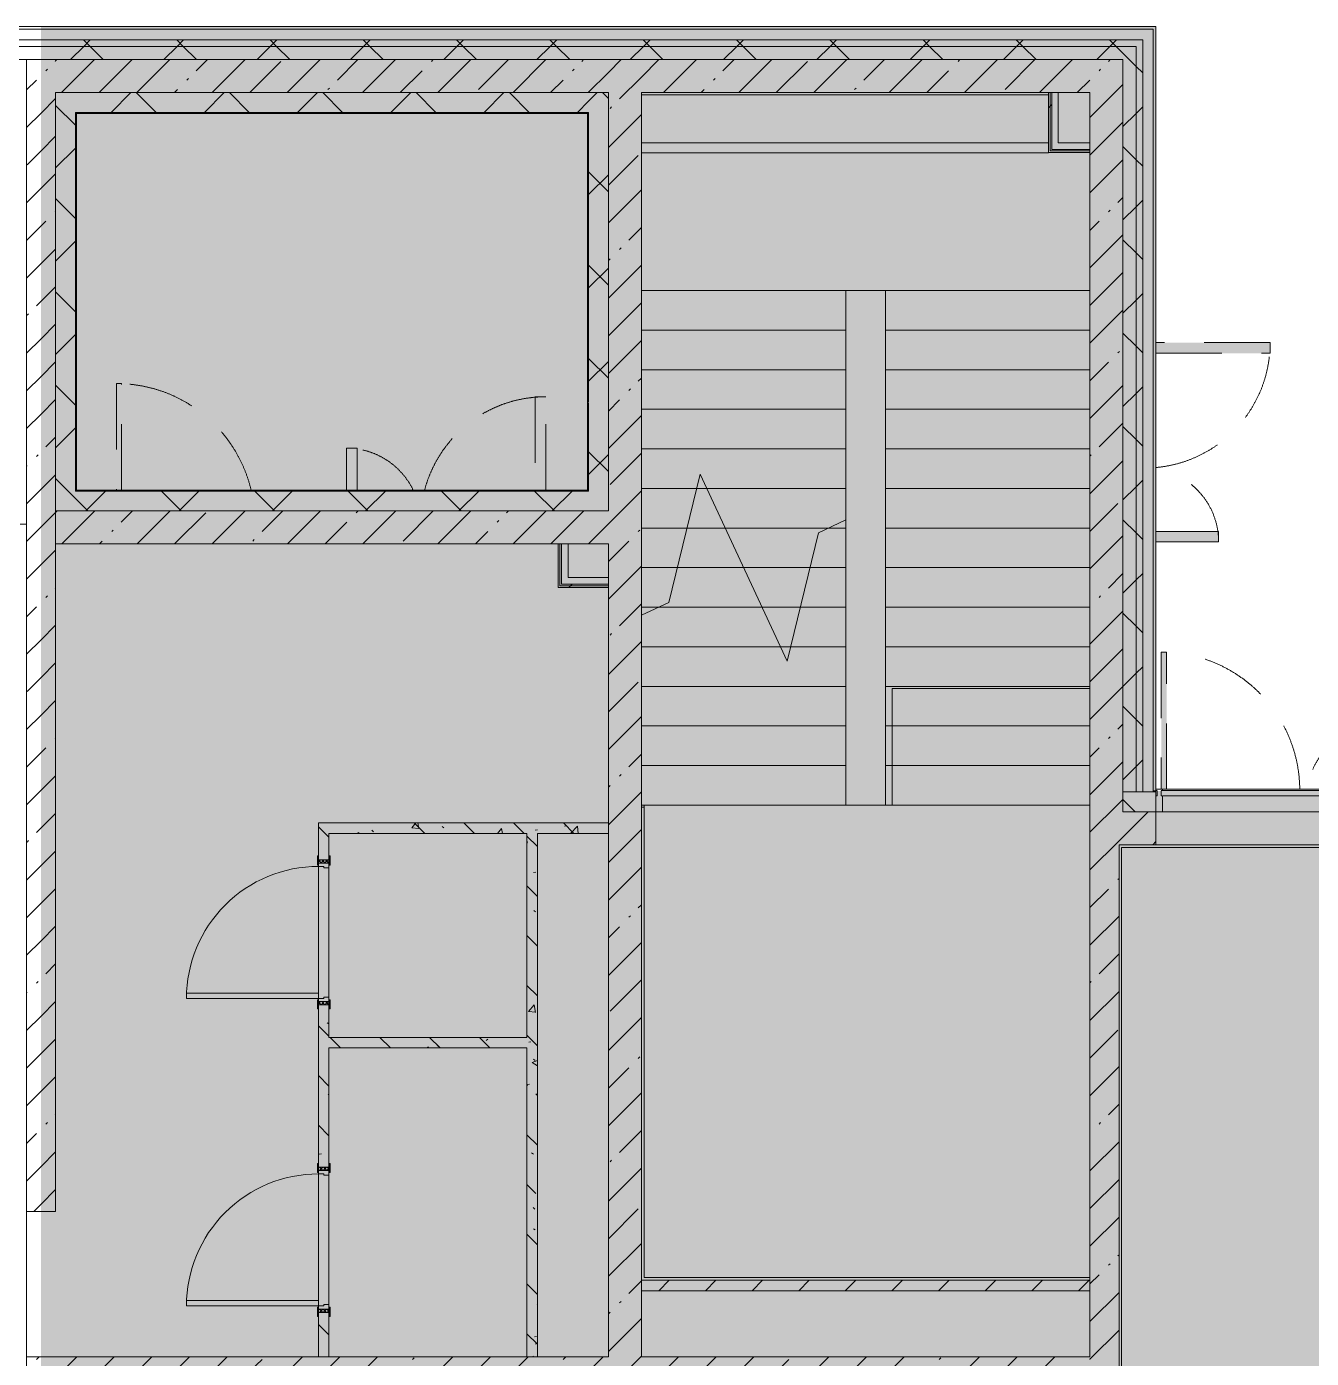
# Model space of a CAD drawing. Header units: millimetres. Extents: x -6228 to 200708, y -8553 to 29014.
# Drawn here: x 84750 to 94488, y 17257 to 27350 of the extents above; entities that cross this region are included whole.
import ezdxf

# ---------------------------------------------------------------- set-up
doc = ezdxf.new("R2010")
doc.units = ezdxf.units.MM
doc.linetypes.add('200_ШТРИХ__ш1_п0_6_', pattern=[800, 500, -300])
doc.layers.add('A-DETL-GENF-1', color=7, linetype='Continuous', lineweight=9, true_color=0xc0c0c0, transparency=0.4)
for name, color, linetype, lineweight in [('A-DETL-MBND-1', 7, '200_ШТРИХ__ш1_п0_6_', 9), ('A-GLAZ', 7, 'Continuous', 5), ('A-GLAZ-CWMG', 7, 'Continuous', 5), ('A-WALL', 7, 'Continuous', 5), ('I-WALL', 7, 'Continuous', 5)]:
    doc.layers.add(name, color=color, linetype=linetype, lineweight=lineweight)
for name, color, linetype, lineweight, true_color in [('A-DOOR-1', 7, 'Continuous', 5, 0xb7b7b7), ('A-DOOR-2', 7, 'Continuous', 5, 0xe2e2e2), ('A-DOOR-3', 7, 'Continuous', 5, 0xaaaaaa), ('A-DOOR-FRAM-1', 7, 'Continuous', 5, 0xe2e2e2), ('A-DOOR-FRAM-2', 7, 'Continuous', 5, 0xb7b7b7), ('A-DOOR-FRAM-3', 7, 'Continuous', 5, 0xaaaaaa), ('A-FLOR-1', 7, 'Continuous', 5, 0xaaaaaa), ('A-FLOR-2', 7, 'Continuous', 5, 0xb7b7b7), ('A-GLAZ-1', 7, 'Continuous', 5, 0x737373), ('A-GLAZ-CWMG-2', 7, 'Continuous', 5, 0x737373), ('A-WALL-1', 7, 'Continuous', 5, 0x737373), ('A-WALL-2', 7, 'Continuous', 9, 0x737373), ('I-WALL-1', 7, 'Continuous', 5, 0xe7e7e7), ('I-WALL-2', 7, 'Continuous', 5, 0x737373), ('I-WALL-3', 7, 'Continuous', 5, 0x787878), ('S-STRS-1', 7, 'Continuous', 5, 0x737373), ('S-STRS-MBND-1', 7, 'Continuous', 5, 0x737373)]:
    doc.layers.add(name, color=color, linetype=linetype, lineweight=lineweight, true_color=true_color)
pattern_1 = [(45, (0, 0), (-353.5534, 353.5534), []), (135, (0, 0), (-353.5534, -353.5534), [])]
pattern_2 = [(45, (0, 0), (-285.1231, 285.1231), []), (45, (285.12, 0), (-285.1231, 285.1231), [504.031, -100.806, 16.764, -84.042])]
pattern_3 = [(135, (0, 0), (-377.1708, -377.1708), [533.4, -88.9, 17.78, -88.9]), (135, (0, 376.94), (-377.1708, -377.1708), []), (50, (0, 0), (637.6445, -55.7866), [66.675, -733.425]), (355, (0, 0), (-123.3494, 668.699), [53.34, -586.74]), (100.451, (53.14, -4.65), (514.299, 612.908), [56.665, -623.315]), (46.184, (0, 177.8), (948.7764, -147.15), [100.012, -1100.137]), (96.636, (79.1, 165.5), (830.909, 865.997), [84.998, -934.973]), (351.184, (0, 177.8), (830.918, 865.988), [80.01, -880.11]), (21, (88.9, 133.35), (530.6506, -357.9283), [66.675, -733.425]), (326, (88.9, 133.35), (216.308, 644.6585), [53.34, -586.74]), (71.451, (133.1, 103.5), (746.9596, 286.7243), [56.665, -623.315]), (37.5, (0, 0), (10.81053, 295.9426), [16.764, -562.864, 16.764, -578.866, -588.962]), (37.5, (0, 0), (10.81053, 295.9426), [-1175.258, 16.764, -572.198]), (7.5, (0, 0), (233.8692, 350.6318), [16.764, -322.834, 16.764, -549.529, -224.472]), (7.5, (0, 0), (233.8692, 350.6318), [-905.891, 16.764, -207.708]), (327.5, (-198.25, 0), (474.5678, -20.0513), [16.764, -205.486, 16.764, -676.656, -920.115]), (327.5, (-198.25, 0), (474.5678, -20.0513), [-915.67, 16.764, -903.351]), (317.5, (-287.15, 0), (518.4522, 88.9934), [16.764, -272.161, 16.764, -443.738, -653.415]), (317.5, (-287.15, 0), (518.4522, 88.9934), [-749.427, 16.764, -636.651])]
pattern_4 = [(45, (0, 0), (-530.33, 530.33), []), (135, (0, 0), (-530.33, -530.33), [])]

# ---------------------------------------------------------------- blocks, each defined once
blk = doc.blocks.new('110_Дверь_СКБ_2Ст_Внутренняя - ДН-7д_л__ ДОО_Дв_1450x2100h_Загрузочная_ Помещение холодильных камер-21737406-2_1_3_птичка копия 1')
at = {"layer": 'A-DETL-MBND-1'}
for points in [[(767.5, 283), (767.5, 990), (687.5, 990), (687.5, 283)], [(-662.5, 283), (-662.5, 600), (-742.5, 600), (-742.5, 283)]]:
    blk.add_hatch(color=256, dxfattribs=at).paths.add_polyline_path(points)
for p, q in [((767.5, 990), (687.5, 990)), ((687.5, 990), (687.5, 283)), ((767.5, 283), (767.5, 990)), ((-742.5, 600), (-742.5, 283)), ((-662.5, 600), (-742.5, 600)), ((-662.5, 283), (-662.5, 600))]:
    blk.add_line(p, q, dxfattribs=at)
for centre, radius, start, end in [((767.5, 40), 950, 90, 165), ((-742.5, 40), 560, 26.05405, 90)]:
    blk.add_arc(centre, radius, start, end, dxfattribs=at)
blk = doc.blocks.new('110_Дверь_СКБ_1Ст_Внутренняя1 - ДН-6д_ ДОО_Дв_1150x2100-24253098-2_1_3_птичка копия 1')
at = {"layer": 'A-DETL-MBND-1'}
blk.add_hatch(color=256, dxfattribs=at).paths.add_polyline_path([(-472.5, 283), (-472.5, 1090), (-512.5, 1090), (-512.5, 283)])
for p, q in [((-512.5, 1090), (-512.5, 283)), ((-472.5, 1090), (-512.5, 1090)), ((-472.5, 283), (-472.5, 1090))]:
    blk.add_line(p, q, dxfattribs=at)
blk.add_arc((-512.5, 40), 1050, 13.41257, 90, dxfattribs=at)
blk = doc.blocks.new('110_Дверь_СКБ_2Ст_Внутренняя - ДН-4д_ ДОО_Дв_1450x2100h_Лестничная клетка-23615437-2_1_3_птичка копия 1')
at = {"layer": 'A-DETL-MBND-1'}
for points in [[(-662.5, 125), (-662.5, 990), (-742.5, 990), (-742.5, 125)], [(767.5, 600), (687.5, 600), (687.5, 125), (767.5, 125)]]:
    blk.add_hatch(color=256, dxfattribs=at).paths.add_polyline_path(points)
for p, q in [((-742.5, 990), (-742.5, 125)), ((-662.5, 990), (-742.5, 990)), ((-662.5, 125), (-662.5, 990)), ((767.5, 600), (687.5, 600)), ((687.5, 600), (687.5, 125)), ((767.5, 125), (767.5, 600))]:
    blk.add_line(p, q, dxfattribs=at)
for centre, radius, start, end in [((-742.5, 40), 950, 5.1855, 90), ((767.5, 40), 560, 90, 171.07571)]:
    blk.add_arc(centre, radius, start, end, dxfattribs=at)
blk = doc.blocks.new('110_Дверь_СКБ_1Ст_Внутренняя1 - Д-3 _п_ 1100x2100h_много всего-32422909-2_1_3_птичка копия 1')
at = {"layer": 'A-DOOR-2'}
h = blk.add_hatch(color=256, dxfattribs=at)
h.paths.add_polyline_path([(-512.5, 40), (-512.5, -40), (-477.5, -40), (-477.5, 0), (-487.5, 0), (-487.5, 40), (-497.5, 40)])
h.paths.add_polyline_path([(502.5, 0), (502.5, -40), (537.5, -40), (537.5, 40), (512.5, 40), (512.5, 0)])
at = {"layer": 'A-DOOR-3'}
h = blk.add_hatch(dxfattribs=at)
h.set_pattern_fill('FP_60', color=256, style=0, pattern_type=2)
h.set_pattern_definition([(135, (1751.41, 104.685), (-14.14214, -14.14214), []), (225, (1751.41, 104.685), (14.14214, -14.14214), [])])
h.paths.add_polyline_path([(537.5, -40), (562.5, -40), (562.5, 40), (537.5, 40)])
at = {"layer": 'A-DOOR-FRAM-1'}
for points in [[(-487.5, 1040), (-487.5, 40), (-447.5, 40), (-447.5, 1040)], [(-567.5, 40), (-497.5, 40), (-497.5, 48), (-567.5, 48)], [(522.5, 40), (592.5, 40), (592.5, 48), (522.5, 48)], [(-567.5, -48), (-497.5, -48), (-497.5, -40), (-567.5, -40)], [(522.5, -48), (592.5, -48), (592.5, -40), (522.5, -40)]]:
    blk.add_hatch(color=256, dxfattribs=at).paths.add_polyline_path(points)
at = {"layer": 'A-DOOR-FRAM-3'}
h = blk.add_hatch(dxfattribs=at)
h.set_pattern_fill('FP_61', color=256, style=0, pattern_type=2)
h.set_pattern_definition([(45, (-371.384, 104.685), (-14.1421, 14.1421), []), (135, (-371.384, 104.685), (-14.1421, -14.1421), [])])
h.paths.add_polyline_path([(-537.5, -40), (-512.5, -40), (-512.5, 40), (-537.5, 40)])
at = {"layer": 'A-DOOR-1'}
for p, q in [((-487.5, 1040), (-487.5, 40)), ((-447.5, 1040), (-487.5, 1040)), ((-447.5, 40), (-447.5, 1040)), ((-487.5, 40), (-447.5, 40))]:
    blk.add_line(p, q, dxfattribs=at)
blk.add_arc((-487.5, 40), 1000, 360, 90, dxfattribs=at)
at = {"layer": 'A-DOOR-FRAM-2'}
for p, q in [((-497.5, 48), (-567.5, 48)), ((-567.5, 48), (-567.5, 40)), ((-567.5, 40), (-497.5, 40)), ((-512.5, 40), (-537.5, 40)), ((-537.5, 40), (-537.5, -40)), ((-487.5, 40), (-512.5, 40)), ((-512.5, 40), (-512.5, -40)), ((-512.5, -40), (-512.5, 40)), ((-497.5, 40), (-512.5, 40)), ((-512.5, 40), (-512.5, 39)), ((-512.5, 39), (-497.5, 39)), ((-497.5, 40), (-497.5, 48)), ((-497.5, 39), (-497.5, 40)), ((-487.5, 0), (-487.5, 40)), ((-477.5, 0), (-487.5, 0)), ((-477.5, -40), (-477.5, 0)), ((512.5, 0), (502.5, 0)), ((502.5, 0), (502.5, -40)), ((512.5, 40), (512.5, 0)), ((537.5, 40), (512.5, 40)), ((592.5, 48), (522.5, 48)), ((522.5, 48), (522.5, 40)), ((537.5, 40), (522.5, 40)), ((522.5, 40), (522.5, 39)), ((522.5, 40), (592.5, 40)), ((522.5, 39), (537.5, 39)), ((537.5, -40), (537.5, 40)), ((562.5, 40), (537.5, 40)), ((537.5, 40), (537.5, -40)), ((537.5, 39), (537.5, 40)), ((562.5, -40), (562.5, 40)), ((592.5, 40), (592.5, 48)), ((-497.5, -40), (-567.5, -40)), ((-567.5, -40), (-567.5, -48)), ((-567.5, -48), (-497.5, -48)), ((-537.5, -40), (-512.5, -40)), ((-497.5, -39), (-512.5, -39)), ((-512.5, -39), (-512.5, -40)), ((-512.5, -40), (-477.5, -40)), ((-512.5, -40), (-497.5, -40)), ((-497.5, -40), (-497.5, -39)), ((-497.5, -48), (-497.5, -40)), ((502.5, -40), (537.5, -40)), ((537.5, -39), (522.5, -39)), ((522.5, -39), (522.5, -40)), ((522.5, -40), (537.5, -40)), ((592.5, -40), (522.5, -40)), ((522.5, -40), (522.5, -48)), ((522.5, -48), (592.5, -48)), ((537.5, -40), (537.5, -39)), ((537.5, -40), (562.5, -40)), ((592.5, -48), (592.5, -40))]:
    blk.add_line(p, q, dxfattribs=at)
blk = doc.blocks.new('DRS_ДПУ_распашная__2Ст_Прямоугольная1 - ВН-4_ Нр_ДО_1500х2200 глухая-26741401-2_1_3_птичка копия 1')
at = {"layer": 'A-DETL-MBND-1'}
h = blk.add_hatch(color=256, dxfattribs=at)
h.paths.add_polyline_path([(-760, 10), (-730, 10), (-730, 1050), (-770, 1050), (-770, 10)])
h.paths.add_polyline_path([(-760, 0), (-760, 10), (-770, 0)])
h = blk.add_hatch(color=256, dxfattribs=at)
h.paths.add_polyline_path([(760, 0), (770, 0), (760, 10)])
h.paths.add_polyline_path([(730, 10), (770, 10), (770, 423), (730, 423), (730, 40)])
for p, q in [((-770, 1050), (-770, 10)), ((-730, 1050), (-770, 1050)), ((-730, 10), (-730, 1050)), ((770, 423), (730, 423)), ((730, 423), (730, 10)), ((770, 10), (770, 423))]:
    blk.add_line(p, q, dxfattribs=at)
for centre, radius, start, end in [((-770, 0), 1050, 0.552, 90), ((770, 0), 423, 90, 178.6103)]:
    blk.add_arc(centre, radius, start, end, dxfattribs=at)
blk = doc.blocks.new('Прямоугольный импост - Импост структурный с накладкой - 170мм-23713232-2_1_3_птичка копия 1')
at = {"layer": 'A-DETL-MBND-1'}
blk.add_line((0, 0), (-10, 0), dxfattribs=at)
blk = doc.blocks.new('Прямоугольный импост - Импост структурный с накладкой - 170мм-22874499-2_1_3_птичка копия 1')
at = {"layer": 'A-GLAZ-CWMG'}
for p, q in [((-40, 0), (-50, 0)), ((-50, 0), (-50, -10)), ((0, 0), (-10, 0)), ((0, -10), (0, 0)), ((-50, -10), (0, -10))]:
    blk.add_line(p, q, dxfattribs=at)
at = {"layer": 'A-GLAZ-CWMG-2'}
for p, q in [((0, 160), (-50, 160)), ((-50, 160), (-50, 40)), ((0, 40), (0, 160)), ((-50, 40), (-40, 40)), ((-40, 40), (-40, 2)), ((-10, 2), (-10, 40)), ((-10, 40), (0, 40))]:
    blk.add_line(p, q, dxfattribs=at)
blk = doc.blocks.new('PNS_Панель прямоугольная1 - Нр_Стекло - 40мм-22959730-2_1_3_птичка копия 1')
at = {"layer": 'A-GLAZ'}
for p, q in [((-770, 0), (770, 0)), ((770, 0), (-770, 0))]:
    blk.add_line(p, q, dxfattribs=at)
at = {"layer": 'A-GLAZ-1'}
blk.add_line((-756, -40), (760, -40), dxfattribs=at)
blk = doc.blocks.new('Прямоугольный импост - Импост структурный с накладкой - 170мм-22855553-2_1_3_птичка копия 1')
at = {"layer": 'A-GLAZ-CWMG'}
for p, q in [((93360, 21560), (93360, 21570)), ((93360, 21570), (94880, 21570)), ((94880, 21570), (94880, 21560))]:
    blk.add_line(p, q, dxfattribs=at)
at = {"layer": 'A-GLAZ-CWMG-2'}
blk.add_line((93360, 21400), (94880, 21400), dxfattribs=at)
blk = doc.blocks.new('Зашивка приборов отопления33 - Зашивка приборов отопления-33324347-2_1_3_птичка копия 1')
at = {"layer": 'A-WALL-1'}
for p, q in [((124366, 19499), (121281, 19499)), ((121281, 19136), (124366, 19136)), ((124366, 19136), (121281, 19136)), ((121281, 19061), (124366, 19061))]:
    blk.add_line(p, q, dxfattribs=at)

msp = doc.modelspace()

# ---------------------------------------------------------------- hatches: boundary and pattern name
at = {"layer": 'A-DETL-GENF-1'}
msp.add_hatch(color=256, dxfattribs=at).paths.add_polyline_path([(119627.9, -258), (125238, -258), (125238, 21558), (93308, 21558), (93308, 27348), (84860, 27348), (84860, 5750), (89202, 5750), (89202, -258), (119192.5, -258)])
at = {"layer": 'A-WALL'}
h = msp.add_hatch(dxfattribs=at)
h.set_pattern_fill('FP_20', color=256, style=0, pattern_type=2)
h.set_pattern_definition(pattern_1)
h.paths.add_polyline_path([(76340, 27200), (77850, 27200), (77850, 27250), (76340, 27250)])
h.paths.add_polyline_path([(84860, 27200), (84860, 27250), (80350, 27250), (80350, 27200), (84799.1, 27200)])
h.paths.add_polyline_path([(67960, 27200), (67960, 27250), (66160, 27250), (66160, 27200), (67384.6, 27200)])
h.paths.add_polyline_path([(65260, 27200), (65260, 27250), (64180, 27250), (64180, 27200), (64955.2, 27200)])
h.paths.add_polyline_path([(68860, 27200), (74240, 27200), (74240, 27250), (68860, 27250)])
h.paths.add_polyline_path([(55009.9, 27200), (55009.9, 27250), (53860.2, 27250), (53860.2, 27200), (54323.8, 27200)])
h.paths.add_polyline_path([(49970.2, 27200), (50760.2, 27200), (50760.2, 27250), (49660.3, 27250), (49660.3, 27200)])
h.paths.add_polyline_path([(55909.9, 27200), (57160, 27200), (57160, 27250), (55909.9, 27250)])
h.paths.add_polyline_path([(61040, 27200), (61040, 27250), (59860, 27250), (59860, 27200), (60854.2, 27200)])
h.paths.add_polyline_path([(44407, 27200), (44407, 27250), (42010, 27250), (42010, 27200), (43875.2, 27200)])
h.paths.add_polyline_path([(47507, 27200), (48760.3, 27200), (48760.3, 27250), (47507, 27250)])
h = msp.add_hatch(dxfattribs=at)
h.set_pattern_fill('FP_20', color=256, style=0, pattern_type=2)
h.set_pattern_definition(pattern_1)
h.paths.add_polyline_path([(90894.1, 27200), (93160, 27200), (93160, 27250), (84860, 27250), (84860, 27200), (89152.7, 27200)])
h = msp.add_hatch(dxfattribs=at)
h.set_pattern_fill('FP_20', color=256, style=0, pattern_type=2)
h.set_pattern_definition(pattern_1)
h.paths.add_polyline_path([(93160, 21550), (93210, 21550), (93210, 27250), (93160, 27250), (93160, 21558)])
h = msp.add_hatch(dxfattribs=at)
h.set_pattern_fill('FP_20', color=256, style=0, pattern_type=2)
h.set_pattern_definition(pattern_1)
h.paths.add_polyline_path([(84860, 27100), (84860, 27200), (80350, 27200), (80350, 27100), (84799.1, 27100)])
h.paths.add_polyline_path([(65260, 27100), (65260, 27200), (64180, 27200), (64180, 27100), (64955.2, 27100)])
h.paths.add_polyline_path([(66513.9, 27100), (67960, 27100), (67960, 27200), (66160, 27200), (66160, 27100)])
h.paths.add_polyline_path([(77850, 27100), (77850, 27200), (76340, 27200), (76340, 27100), (77833.3, 27100)])
h.paths.add_polyline_path([(68860, 27100), (74240, 27100), (74240, 27200), (68860, 27200)])
h.paths.add_polyline_path([(56936, 27100), (57160, 27100), (57160, 27200), (55909.9, 27200), (55909.9, 27100), (56065.3, 27100)])
h.paths.add_polyline_path([(61040, 27100), (61040, 27200), (59860, 27200), (59860, 27100), (60854.2, 27100)])
h.paths.add_polyline_path([(53860.2, 27100), (55009.9, 27100), (55009.9, 27200), (53860.2, 27200)])
h.paths.add_polyline_path([(44407, 27100), (44407, 27200), (42060, 27200), (42060, 27100), (43875.2, 27100)])
h.paths.add_polyline_path([(48760.3, 27100), (48760.3, 27200), (47507, 27200), (47507, 27100), (48228.8, 27100)])
h.paths.add_polyline_path([(49660.3, 27100), (50760.2, 27100), (50760.2, 27200), (49660.3, 27200)])
h = msp.add_hatch(dxfattribs=at)
h.set_pattern_fill('FP_20', color=256, style=0, pattern_type=2)
h.set_pattern_definition(pattern_1)
h.paths.add_polyline_path([(93060, 27100), (93060, 27200), (84860, 27200), (84860, 27100), (92635.5, 27100)])
h = msp.add_hatch(dxfattribs=at)
h.set_pattern_fill('FP_20', color=256, style=0, pattern_type=2)
h.set_pattern_definition(pattern_1)
h.paths.add_polyline_path([(93060, 21550), (93160, 21550), (93160, 27200), (93060, 27200), (93060, 21558)])
h = msp.add_hatch(dxfattribs=at)
h.set_pattern_fill('FP_20', color=256, style=0, pattern_type=2)
h.set_pattern_definition(pattern_1)
h.paths.add_polyline_path([(84970, 23680), (85120, 23680), (85120, 26850), (84970, 26850), (84970, 23934.5)])
h = msp.add_hatch(dxfattribs=at)
h.set_pattern_fill('FP_20', color=256, style=0, pattern_type=2)
h.set_pattern_definition(pattern_1)
h.paths.add_polyline_path([(89010, 26700), (89010, 26850), (85120, 26850), (85123, 26700), (89007, 26700)])
h = msp.add_hatch(dxfattribs=at)
h.set_pattern_fill('FP_20', color=256, style=0, pattern_type=2)
h.set_pattern_definition(pattern_1)
h.paths.add_polyline_path([(89160, 23680), (89160, 26850), (89010, 26850), (89010, 23680), (89152.7, 23680)])
h = msp.add_hatch(dxfattribs=at)
h.set_pattern_fill('FP_20', color=256, style=0, pattern_type=2)
h.set_pattern_definition(pattern_1)
h.paths.add_polyline_path([(87411.2, 23680), (89010, 23680), (89007, 23830), (85120, 23830), (85120, 23680), (86540.5, 23680)])
h = msp.add_hatch(dxfattribs=at)
h.set_pattern_fill('FP_20', color=256, style=0, pattern_type=2)
h.set_pattern_definition(pattern_1)
h.paths.add_polyline_path([(125230, 21400), (125230, 21550), (120150.2, 21550), (120150.2, 21400), (125080, 21400)])
h.paths.add_polyline_path([(119250.2, 21400), (119250.2, 21550), (117900.4, 21550), (117900.4, 21400), (118757.2, 21400)])
h.paths.add_polyline_path([(106567.1, 21400), (106850.4, 21400), (106850.4, 21550), (105550.2, 21550), (105550.2, 21400), (106050, 21400)])
h.paths.add_polyline_path([(108308.5, 21400), (109050.4, 21400), (109050.4, 21550), (107750.4, 21550), (107750.4, 21400)])
h.paths.add_polyline_path([(109950.4, 21400), (111250, 21400), (111250, 21550), (109950.4, 21550)])
h.paths.add_polyline_path([(116145, 21400), (117000.4, 21400), (117000.4, 21550), (115600.4, 21550), (115600.4, 21400), (116100.4, 21400)])
h.paths.add_polyline_path([(113300.4, 21400), (113300.4, 21550), (112150, 21550), (112150, 21400)])
h.paths.add_polyline_path([(97859.9, 21400), (101150, 21400), (101150, 21550), (96610, 21550), (96610, 21400)])
h.paths.add_polyline_path([(93310, 21400), (93305.9, 21550), (93060, 21550), (93060, 21400), (93308, 21400)])
h.paths.add_polyline_path([(103084.2, 21400), (103250.2, 21400), (103250.2, 21550), (102050, 21550), (102050, 21400)])
at = {"layer": 'I-WALL'}
h = msp.add_hatch(dxfattribs=at)
h.set_pattern_fill('FP_28', color=256, style=0, pattern_type=2)
h.set_pattern_definition(pattern_2)
h.paths.add_polyline_path([(84799.1, 18370), (84860, 18370), (84860, 27100), (84750, 27100), (84750, 18370)])
h = msp.add_hatch(dxfattribs=at)
h.set_pattern_fill('FP_28', color=256, style=0, pattern_type=2)
h.set_pattern_definition(pattern_2)
h.paths.add_polyline_path([(84970, 18370), (84970, 27100), (84860, 27100), (84860, 18370)])
h = msp.add_hatch(dxfattribs=at)
h.set_pattern_fill('FP_28', color=256, style=0, pattern_type=2)
h.set_pattern_definition(pattern_2)
h.paths.add_polyline_path([(85669.8, 26850), (89160, 26850), (89160, 27100), (84970, 27100), (84970, 26850), (85586.6, 26850)])
h = msp.add_hatch(dxfattribs=at)
h.set_pattern_fill('FP_28', color=256, style=0, pattern_type=2)
h.set_pattern_definition(pattern_2)
h.paths.add_polyline_path([(89160, 17270), (89410, 17270), (89410, 27100), (89160, 27100), (89160, 18844.7)])
h = msp.add_hatch(dxfattribs=at)
h.set_pattern_fill('FP_28', color=256, style=0, pattern_type=2)
h.set_pattern_definition(pattern_2)
h.paths.add_polyline_path([(92810, 26850), (92810, 27100), (89410, 27100), (89410, 26850), (92635.5, 26850)])
h = msp.add_hatch(dxfattribs=at)
h.set_pattern_fill('FP_28', color=256, style=0, pattern_type=2)
h.set_pattern_definition(pattern_2)
h.paths.add_polyline_path([(93030, 21550), (93060, 21558), (93060, 27100), (92810, 27100), (92810, 21550)])
h.paths.add_polyline_path([(93060, 21400), (93060, 21550), (93030, 21550), (93030, 21400)])
h = msp.add_hatch(dxfattribs=at)
h.set_pattern_fill('FP_132', color=256, style=0, pattern_type=2)
h.set_pattern_definition(pattern_4)
h.paths.add_polyline_path([(92507.5, 26395), (92507.5, 26850), (92495, 26850), (92495, 26395)])
h = msp.add_hatch(dxfattribs=at)
h.set_pattern_fill('FP_132', color=256, style=0, pattern_type=2)
h.set_pattern_definition(pattern_4)
h.paths.add_polyline_path([(92520, 26407.5), (92520, 26850), (92507.5, 26850), (92507.5, 26407.5)])
h = msp.add_hatch(dxfattribs=at)
h.set_pattern_fill('FP_28', color=256, style=0, pattern_type=2)
h.set_pattern_definition(pattern_2)
h.paths.add_polyline_path([(87411.2, 23430), (89160, 23430), (89160, 23680), (84970, 23680), (84970, 23430), (86540.5, 23430)])
h = msp.add_hatch(dxfattribs=at)
h.set_pattern_fill('FP_132', color=256, style=0, pattern_type=2)
h.set_pattern_definition(pattern_4)
h.paths.add_polyline_path([(88792.5, 23100), (89160, 23100), (89160, 23112.5), (88792.5, 23112.5)])
h = msp.add_hatch(dxfattribs=at)
h.set_pattern_fill('FP_132', color=256, style=0, pattern_type=2)
h.set_pattern_definition(pattern_4)
h.paths.add_polyline_path([(88805, 23112.5), (89160, 23112.5), (89160, 23125), (88805, 23125)])
h = msp.add_hatch(dxfattribs=at)
h.set_pattern_fill('FP_28', color=256, style=0, pattern_type=2)
h.set_pattern_definition(pattern_2)
h.paths.add_polyline_path([(92810, 13400), (93030, 13400), (93030, 13620), (93000, 13620), (93000, 13628), (93030, 13628), (93030, 21550), (92810, 21550), (92810, 13620)])
h = msp.add_hatch(dxfattribs=at)
h.set_pattern_fill('FP_28', color=256, style=0, pattern_type=2)
h.set_pattern_definition(pattern_2)
h.paths.add_polyline_path([(96610, 21150), (100580, 21150), (100580, 21400), (96610, 21400)])
h.paths.add_polyline_path([(93308, 21150), (93310, 21150), (93308, 21400), (93030, 21400), (93030, 21150), (93202, 21150)])
h = msp.add_hatch(dxfattribs=at)
h.set_pattern_fill('FP_32', color=256, style=0, pattern_type=2)
h.set_pattern_definition([(45, (0, 0), (-176.7767, 176.7767), [])])
h.paths.add_polyline_path([(90894.1, 17770), (92810, 17770), (92810, 17850), (89410, 17850), (89410, 17770)])
h = msp.add_hatch(dxfattribs=at)
h.set_pattern_fill('FP_28', color=256, style=0, pattern_type=2)
h.set_pattern_definition(pattern_2)
h.paths.add_polyline_path([(84750, 16300), (84860, 16300), (84860, 17270), (84750, 17270), (84750, 16582.6)])
h = msp.add_hatch(dxfattribs=at)
h.set_pattern_fill('FP_28', color=256, style=0, pattern_type=2)
h.set_pattern_definition(pattern_2)
h.paths.add_polyline_path([(84970, 16300), (84970, 17270), (84860, 17270), (84860, 16300)])
h = msp.add_hatch(dxfattribs=at)
h.set_pattern_fill('FP_28', color=256, style=0, pattern_type=2)
h.set_pattern_definition(pattern_2)
h.paths.add_polyline_path([(86270, 17050), (86490, 17050), (86490, 17270), (84970, 17270), (84970, 17050), (85669.8, 17050)])
h = msp.add_hatch(dxfattribs=at)
h.set_pattern_fill('FP_28', color=256, style=0, pattern_type=2)
h.set_pattern_definition(pattern_2)
h.paths.add_polyline_path([(92810, 17050), (92810, 17270), (86490, 17270), (86490, 17050), (92635.5, 17050)])
at = {"layer": 'I-WALL-1'}
for points in [[(92570, 26420), (92570, 26850), (92520, 26850), (92520, 26420)], [(92810, 26420), (92810, 26470), (92570, 26470), (92570, 26420), (92635.5, 26420)], [(88855, 23125), (88855, 23430), (88805, 23430), (88805, 23125)], [(88855, 23125), (89160, 23125), (89160, 23175), (88855, 23175)]]:
    msp.add_hatch(color=256, dxfattribs=at).paths.add_polyline_path(points)
at = {"layer": 'I-WALL-3'}
h = msp.add_hatch(dxfattribs=at)
h.set_pattern_fill('FP_41', color=256, style=0, pattern_type=2)
h.set_pattern_definition(pattern_3)
h.paths.add_polyline_path([(89160, 21235.8), (89160, 21315.8), (86961.7, 21315.8), (86961.7, 21235.8), (89152.7, 21235.8)])
h = msp.add_hatch(dxfattribs=at)
h.set_pattern_fill('FP_41', color=256, style=0, pattern_type=2)
h.set_pattern_definition(pattern_3)
h.paths.add_polyline_path([(87041.7, 17270), (87041.7, 17605.4), (86961.7, 17605.4), (86961.7, 17270)])
h.paths.add_polyline_path([(87041.7, 18705.4), (87041.7, 19935.8), (86961.7, 19935.8), (86961.7, 18705.4)])
h.paths.add_polyline_path([(87041.7, 21035.8), (87041.7, 21235.8), (86961.7, 21235.8), (86961.7, 21035.8)])
h = msp.add_hatch(dxfattribs=at)
h.set_pattern_fill('FP_41', color=256, style=0, pattern_type=2)
h.set_pattern_definition(pattern_3)
h.paths.add_polyline_path([(88621.7, 16180), (88621.7, 17050), (88541.7, 17050), (88541.7, 16180)])
h.paths.add_polyline_path([(88621.7, 17270), (88621.7, 21235.8), (88541.7, 21235.8), (88541.7, 17270)])
h = msp.add_hatch(dxfattribs=at)
h.set_pattern_fill('FP_41', color=256, style=0, pattern_type=2)
h.set_pattern_definition(pattern_3)
h.paths.add_polyline_path([(88541.7, 19610), (88541.7, 19690), (87041.7, 19690), (87041.7, 19610), (87411.2, 19610)])

# ---------------------------------------------------------------- linework, layer by layer
at = {"layer": 'A-FLOR-1'}
for p, q in [((84750, 23580), (84700, 23580)), ((84750, 18370), (84750, 17270))]:
    msp.add_line(p, q, dxfattribs=at)
at = {"layer": 'A-FLOR-2'}
for p, q in [((92810, 22335), (91310, 22335)), ((91310, 22335), (91310, 21450)), ((89431, 21435), (89410, 21435)), ((89431, 21450), (89431, 17871)), ((92810, 21450), (90960, 21450)), ((93050, 21130), (93050, 13628)), ((95180, 21130), (93050, 21130)), ((95180, 21150), (93310, 21150)), ((89431, 17871), (92810, 17871))]:
    msp.add_line(p, q, dxfattribs=at)
at = {"layer": 'A-WALL'}
for p, q in [((93310, 27350), (41910, 27350)), ((93310, 21558), (93310, 27350))]:
    msp.add_line(p, q, dxfattribs=at)
at = {"layer": 'A-WALL-1'}
for p, q in [((84200, 27100), (93060, 27100)), ((85128, 23838), (85128, 26692)), ((85128, 26692), (89002, 26692)), ((89002, 26692), (89002, 23838)), ((89002, 23838), (85128, 23838)), ((84970, 23680), (89160, 23680)), ((93310, 21400), (93310, 21556.6))]:
    msp.add_line(p, q, dxfattribs=at)
at = {"layer": 'A-WALL-2'}
for p, q in [((93290, 27330), (80350, 27330)), ((93210, 27250), (80350, 27250)), ((93210, 21550), (93210, 27250)), ((93290, 21550), (93290, 27330)), ((93160, 27200), (80350, 27200)), ((93160, 21550), (93160, 27200)), ((93060, 27100), (93060, 21400)), ((84970, 26850), (85128, 26850)), ((89002, 26850), (89160, 26850)), ((89160, 23680), (89160, 26850)), ((92507.5, 26407.5), (92507.5, 26850)), ((92520, 26420), (92520, 26850)), ((85120, 23830), (85120, 26700)), ((85120, 26700), (89010, 26700)), ((85123, 23833), (85123, 26697)), ((85123, 26697), (89007, 26697)), ((89007, 26697), (89007, 24505.8)), ((89010, 26700), (89010, 24503.7)), ((92810, 26395), (92810, 26470)), ((92810, 26407.5), (92507.5, 26407.5)), ((92810, 26420), (92520, 26420)), ((89007, 24500.1), (89007, 23833)), ((89010, 24500.1), (89010, 23830)), ((85120, 23830), (89010, 23830)), ((85123, 23833), (89007, 23833)), ((88855, 23430), (88780, 23430)), ((88792.5, 23112.5), (88792.5, 23430)), ((88805, 23125), (88805, 23430)), ((89160, 23112.5), (88792.5, 23112.5)), ((89160, 23125), (88805, 23125)), ((89160, 23100), (89160, 23175)), ((92810, 21550), (92810, 21150)), ((93303.7, 21550), (93060, 21550)), ((93290, 21558), (93308, 21558)), ((93305.3, 21553), (93290, 21553)), ((93060, 21400), (93310, 21400)), ((89160, 21235.8), (89160, 21315.8)), ((89410, 17850), (89410, 17770)), ((92810, 17770), (92810, 17850)), ((86961.7, 17270), (87041.7, 17270)), ((88541.7, 17270), (88621.7, 17270))]:
    msp.add_line(p, q, dxfattribs=at)
at = {"layer": 'I-WALL'}
for p, q in [((84750, 27100), (84750, 18370)), ((84750, 17270), (84750, 16100))]:
    msp.add_line(p, q, dxfattribs=at)
at = {"layer": 'I-WALL-2'}
for p, q in [((93060, 27100), (89160, 27100)), ((84970, 18370), (84970, 26850)), ((85128, 26850), (89002, 26850)), ((89410, 17850), (89410, 26850)), ((89410, 26850), (92810, 26850)), ((92495, 26850), (92495, 26395)), ((92570, 26470), (92570, 26850)), ((92810, 26850), (92810, 26470)), ((92810, 26470), (92570, 26470)), ((92495, 26395), (92810, 26395)), ((92810, 26395), (92810, 17850)), ((84970, 23430), (88780, 23430)), ((88780, 23430), (88780, 23100)), ((88855, 23430), (89160, 23430)), ((88855, 23175), (88855, 23430)), ((89160, 23430), (89160, 23175)), ((89160, 23175), (88855, 23175)), ((88780, 23100), (89160, 23100)), ((89160, 23100), (89160, 21315.8)), ((93310, 21150), (93310, 21400)), ((89160, 21315.8), (86961.7, 21315.8)), ((86961.7, 21315.8), (86961.7, 21065.8)), ((87041.7, 21235.8), (88541.7, 21235.8)), ((87041.7, 21065.8), (87041.7, 21235.8)), ((88541.7, 21235.8), (88541.7, 19690)), ((88621.7, 21235.8), (89160, 21235.8)), ((88621.7, 17270), (88621.7, 21235.8)), ((89160, 21235.8), (89160, 17270)), ((93030, 13628), (93030, 21150)), ((93030, 21150), (93310, 21150)), ((86961.7, 20025.8), (86961.7, 20985.8)), ((87041.7, 20975.8), (87041.7, 19995.8)), ((86961.7, 19905.8), (86961.7, 18735.4)), ((87041.7, 19690), (87041.7, 19905.8)), ((88541.7, 19690), (87041.7, 19690)), ((87041.7, 18735.4), (87041.7, 19610)), ((87041.7, 19610), (88541.7, 19610)), ((88541.7, 19610), (88541.7, 17270)), ((86961.7, 17695.4), (86961.7, 18655.4)), ((87041.7, 18645.4), (87041.7, 17665.4)), ((84750, 18370), (84970, 18370)), ((92810, 17850), (89410, 17850)), ((89410, 17270), (89410, 17770)), ((89410, 17770), (92810, 17770)), ((92810, 17770), (92810, 17270)), ((86961.7, 17575.4), (86961.7, 17270)), ((87041.7, 17270), (87041.7, 17575.4)), ((86961.7, 17270), (84750, 17270)), ((88541.7, 17270), (87041.7, 17270)), ((89160, 17270), (88621.7, 17270)), ((92810, 17270), (89410, 17270))]:
    msp.add_line(p, q, dxfattribs=at)
at = {"layer": 'S-STRS-1'}
for p, q in [((89410, 25350), (90960, 25350)), ((89410, 25350), (90960, 25350)), ((90960, 25350), (91260, 25350)), ((90960, 25050), (90960, 25350)), ((92810, 25350), (91260, 25350)), ((91260, 25350), (91260, 25050)), ((92810, 25350), (91260, 25350)), ((89410, 25050), (90960, 25050)), ((89410, 25050), (90960, 25050)), ((90960, 24750), (90960, 25050)), ((91260, 25050), (91260, 24750)), ((92810, 25050), (91260, 25050)), ((92810, 25050), (91260, 25050)), ((89410, 24750), (90960, 24750)), ((89410, 24750), (90960, 24750)), ((90960, 24450), (90960, 24750)), ((91260, 24750), (91260, 24450)), ((92810, 24750), (91260, 24750)), ((92810, 24750), (91260, 24750)), ((89410, 24450), (90960, 24450)), ((89410, 24450), (90960, 24450)), ((90960, 24150), (90960, 24450)), ((91260, 24450), (91260, 24150)), ((92810, 24450), (91260, 24450)), ((92810, 24450), (91260, 24450)), ((89410, 24150), (90960, 24150)), ((89410, 24150), (90960, 24150)), ((90960, 23850), (90960, 24150)), ((91260, 24150), (91260, 23850)), ((92810, 24150), (91260, 24150)), ((92810, 24150), (91260, 24150)), ((89410, 23850), (89828.6, 23850)), ((89410, 23850), (89828.6, 23850)), ((89828.6, 23850), (89905.2, 23850)), ((89828.6, 23850), (89905.2, 23850)), ((89905.2, 23850), (90960, 23850)), ((89905.2, 23850), (90960, 23850)), ((90960, 23611.4), (90960, 23850)), ((91260, 23850), (91260, 23550)), ((92810, 23850), (91260, 23850)), ((92810, 23850), (91260, 23850)), ((89410, 23550), (89755.7, 23550)), ((89410, 23550), (89755.7, 23550)), ((89755.7, 23550), (90045.1, 23550)), ((89755.7, 23550), (90045.1, 23550)), ((90045.1, 23550), (90828.4, 23550)), ((90045.1, 23550), (90828.4, 23550)), ((90828.4, 23550), (90960, 23550)), ((90828.4, 23550), (90960, 23550)), ((90960, 23550), (90960, 23611.4)), ((90960, 23250), (90960, 23550)), ((91260, 23550), (91260, 23250)), ((92810, 23550), (91260, 23550)), ((92810, 23550), (91260, 23550)), ((89410, 23250), (89682.8, 23250)), ((89410, 23250), (89682.8, 23250)), ((89682.8, 23250), (90185, 23250)), ((89682.8, 23250), (90185, 23250)), ((90185, 23250), (90687.2, 23250)), ((90185, 23250), (90687.2, 23250)), ((90687.2, 23250), (90960, 23250)), ((90687.2, 23250), (90960, 23250)), ((90960, 22950), (90960, 23250)), ((91260, 23250), (91260, 22950)), ((92810, 23250), (91260, 23250)), ((92810, 23250), (91260, 23250)), ((89410, 22950), (89541.6, 22950)), ((89410, 22950), (89541.6, 22950)), ((89541.6, 22950), (90324.9, 22950)), ((89541.6, 22950), (90324.9, 22950)), ((90324.9, 22950), (90614.3, 22950)), ((90324.9, 22950), (90614.3, 22950)), ((90614.3, 22950), (90960, 22950)), ((90614.3, 22950), (90960, 22950)), ((90960, 22650), (90960, 22950)), ((91260, 22950), (91260, 22650)), ((92810, 22950), (91260, 22950)), ((92810, 22950), (91260, 22950)), ((89410, 22650), (90464.8, 22650)), ((89410, 22650), (90464.8, 22650)), ((90464.8, 22650), (90541.4, 22650)), ((90464.8, 22650), (90541.4, 22650)), ((90541.4, 22650), (90960, 22650)), ((90541.4, 22650), (90960, 22650)), ((90960, 22350), (90960, 22650)), ((91260, 22650), (91260, 22350)), ((92810, 22650), (91260, 22650)), ((92810, 22650), (91260, 22650)), ((89410, 22350), (90960, 22350)), ((89410, 22350), (90960, 22350)), ((90960, 22050), (90960, 22350)), ((92810, 22350), (91260, 22350)), ((89410, 22050), (90960, 22050)), ((89410, 22050), (90960, 22050)), ((90960, 21750), (90960, 22050)), ((89410, 21750), (90960, 21750)), ((89410, 21750), (90960, 21750)), ((90960, 21450), (90960, 21750)), ((89410, 21450), (90960, 21450)), ((89410, 21450), (90960, 21450))]:
    msp.add_line(p, q, dxfattribs=at)
at = {"layer": 'S-STRS-MBND-1'}
for p, q in [((89410, 26850), (89410, 25350)), ((92810, 26850), (89410, 26850)), ((92810, 25350), (92810, 26850)), ((89410, 25350), (90960, 25350)), ((89410, 23550), (89410, 25350)), ((89410, 25350), (90960, 25350)), ((90960, 25350), (91260, 25350)), ((90960, 23611.4), (90960, 25350)), ((92810, 25350), (91260, 25350)), ((91260, 25350), (91260, 21450)), ((92810, 25350), (91260, 25350)), ((92810, 25350), (92810, 21450)), ((89410, 25050), (90960, 25050)), ((89410, 25050), (90960, 25050)), ((92810, 25050), (91260, 25050)), ((92810, 25050), (91260, 25050)), ((89410, 24750), (90960, 24750)), ((89410, 24750), (90960, 24750)), ((92810, 24750), (91260, 24750)), ((92810, 24750), (91260, 24750)), ((89410, 24450), (90960, 24450)), ((89410, 24450), (90960, 24450)), ((92810, 24450), (91260, 24450)), ((92810, 24450), (91260, 24450)), ((89410, 24150), (90960, 24150)), ((89410, 24150), (90960, 24150)), ((92810, 24150), (91260, 24150)), ((92810, 24150), (91260, 24150)), ((89854.8, 23958.1), (89618.6, 22985.9)), ((90515.2, 22541.9), (89854.8, 23958.1)), ((89410, 23850), (89828.6, 23850)), ((89410, 23850), (89828.6, 23850)), ((89905.2, 23850), (90960, 23850)), ((89905.2, 23850), (90960, 23850)), ((92810, 23850), (91260, 23850)), ((92810, 23850), (91260, 23850)), ((89410, 23550), (89755.7, 23550)), ((89410, 23550), (89755.7, 23550)), ((90045.1, 23550), (90828.4, 23550)), ((90045.1, 23550), (90828.4, 23550)), ((90960, 23611.4), (90751.4, 23514.1)), ((92810, 23550), (91260, 23550)), ((92810, 23550), (91260, 23550)), ((90751.4, 23514.1), (90515.2, 22541.9)), ((89410, 23250), (89682.8, 23250)), ((89410, 23250), (89682.8, 23250)), ((90185, 23250), (90687.2, 23250)), ((90185, 23250), (90687.2, 23250)), ((92810, 23250), (91260, 23250)), ((92810, 23250), (91260, 23250)), ((89618.6, 22985.9), (89410, 22888.6)), ((89410, 22950), (89541.6, 22950)), ((89410, 22950), (89541.6, 22950)), ((90324.9, 22950), (90614.3, 22950)), ((90324.9, 22950), (90614.3, 22950)), ((92810, 22950), (91260, 22950)), ((92810, 22950), (91260, 22950)), ((90464.8, 22650), (90541.4, 22650)), ((90464.8, 22650), (90541.4, 22650)), ((92810, 22650), (91260, 22650)), ((92810, 22650), (91260, 22650)), ((92810, 22350), (91260, 22350)), ((92810, 22350), (91260, 22350)), ((92810, 22050), (91260, 22050)), ((92810, 22050), (91260, 22050)), ((92810, 21750), (91260, 21750)), ((92810, 21750), (91260, 21750)), ((92810, 21450), (91260, 21450))]:
    msp.add_line(p, q, dxfattribs=at)

# ---------------------------------------------------------------- block references
at = {"layer": 'A-DETL-MBND-1'}
for name, p, rotation in [('110_Дверь_СКБ_2Ст_Внутренняя - ДН-4д_ ДОО_Дв_1450x2100h_Лестничная клетка-23615437-2_1_3_птичка копия 1', (93185, 24212.5), 269.9999999999998), ('Прямоугольный импост - Импост структурный с накладкой - 170мм-23713232-2_1_3_птичка копия 1', (93310, 21560), 180)]:
    msp.add_blockref(name, p, dxfattribs=dict(at, rotation=rotation))
for name, p in [('110_Дверь_СКБ_1Ст_Внутренняя1 - ДН-6д_ ДОО_Дв_1150x2100-24253098-2_1_3_птичка копия 1', (85942.5, 23555)), ('110_Дверь_СКБ_2Ст_Внутренняя - ДН-7д_л__ ДОО_Дв_1450x2100h_Загрузочная_ Помещение холодильных камер-21737406-2_1_3_птичка копия 1', (87917.5, 23555)), ('DRS_ДПУ_распашная__2Ст_Прямоугольная1 - ВН-4_ Нр_ДО_1500х2200 глухая-26741401-2_1_3_птичка копия 1', (94120, 21560))]:
    msp.add_blockref(name, p, dxfattribs=at)
at = {"layer": 'A-DOOR-1', "rotation": 90}
for p in [(87001.7, 20473.3), (87001.7, 18142.9)]:
    msp.add_blockref('110_Дверь_СКБ_1Ст_Внутренняя1 - Д-3 _п_ 1100x2100h_много всего-32422909-2_1_3_птичка копия 1', p, dxfattribs=at)
at = {"layer": 'A-GLAZ'}
msp.add_blockref('PNS_Панель прямоугольная1 - Нр_Стекло - 40мм-22959730-2_1_3_птичка копия 1', (94120, 21560), dxfattribs=at)
at = {"layer": 'A-GLAZ-CWMG'}
msp.add_blockref('Прямоугольный импост - Импост структурный с накладкой - 170мм-22855553-2_1_3_птичка копия 1', (0, 0), dxfattribs=at)
at = {"layer": 'A-GLAZ-CWMG-2', "rotation": 180}
msp.add_blockref('Прямоугольный импост - Импост структурный с накладкой - 170мм-22874499-2_1_3_птичка копия 1', (93310, 21560), dxfattribs=at)
at = {"layer": 'A-WALL-1'}
msp.add_blockref('Зашивка приборов отопления33 - Зашивка приборов отопления-33324347-2_1_3_птичка копия 1', (-31870.9, 7333.7), dxfattribs=at)

doc.saveas('drawing.dxf')
